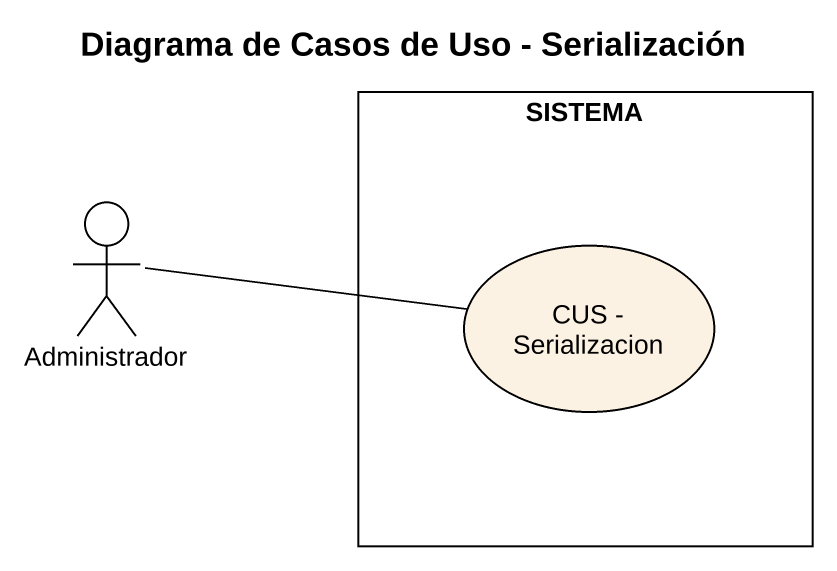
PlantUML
@startuml
title Diagrama de Casos de Uso - Serialización
rectangle SISTEMA {
  usecase "CUS - Serializacion" as CUS_Serializacion
}
actor Administrador
Administrador -right- CUS_Serializacion
@enduml
